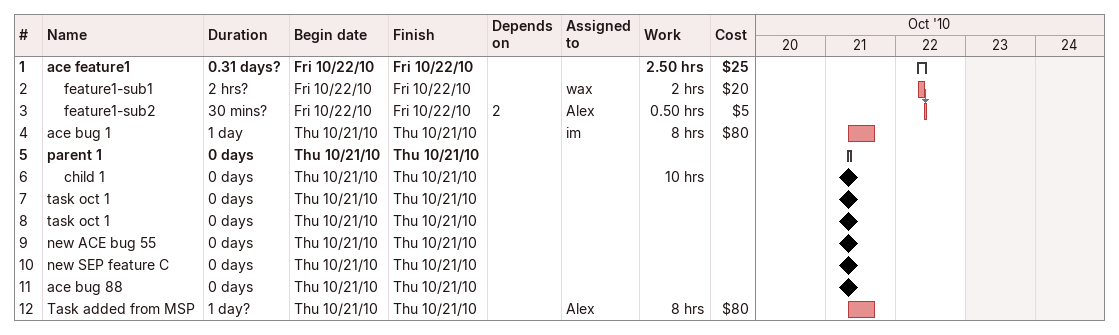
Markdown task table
| ID | Level | Task | Duration | Start | Finish | Predecessors | Resources | Work (h) | Cost ($) |
|---|---|---|---|---|---|---|---|---|---|
| 1 | 1 | **ace feature1** | 0.31d? | 2010-10-22 | 2010-10-22 |  |  | 2.50 | 25 |
| 2 | 2 | feature1-sub1 | 2h? | 2010-10-22 | 2010-10-22 |  | wax | 2 | 20 |
| 3 | 2 | feature1-sub2 | 30min? | 2010-10-22 | 2010-10-22 | 2 | Alex | 0.50 | 5 |
| 4 | 1 | ace bug 1 | 1d | 2010-10-21 | 2010-10-21 |  | im | 8 | 80 |
| 5 | 1 | **parent 1** | 0d | 2010-10-21 | 2010-10-21 |  |  |  |  |
| 6 | 2 | child 1 | 0d | 2010-10-21 | 2010-10-21 |  |  | 10 |  |
| 7 | 1 | task oct 1 | 0d | 2010-10-21 | 2010-10-21 |  |  |  |  |
| 8 | 1 | task oct 1 | 0d | 2010-10-21 | 2010-10-21 |  |  |  |  |
| 9 | 1 | new ACE bug 55 | 0d | 2010-10-21 | 2010-10-21 |  |  |  |  |
| 10 | 1 | new SEP feature C | 0d | 2010-10-21 | 2010-10-21 |  |  |  |  |
| 11 | 1 | ace bug 88 | 0d | 2010-10-21 | 2010-10-21 |  |  |  |  |
| 12 | 1 | Task added from MSP | 1d? | 2010-10-21 | 2010-10-21 |  | Alex | 8 | 80 |
